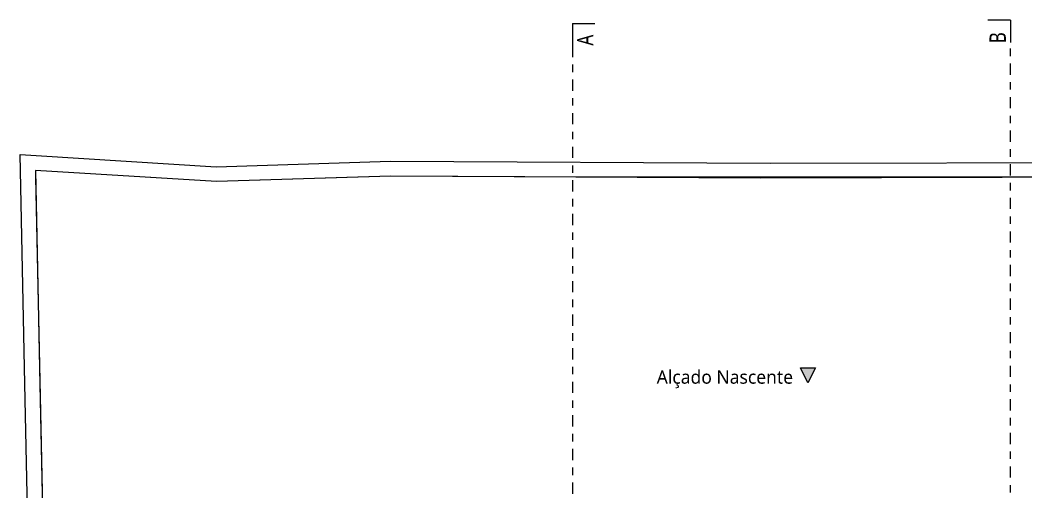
# Model space of a CAD drawing. Header units: metres. Extents: x -111189 to -108577, y -72951 to -72647.
# Drawn here: x -110744.41 to -110730.92, y -72927.42 to -72921.1 of the extents above; entities that cross this region are included whole.
import ezdxf

# ---------------------------------------------------------------- set-up
doc = ezdxf.new("R2010")
doc.units = ezdxf.units.M
doc.header["$MEASUREMENT"] = 0
doc.linetypes.add('OTK - Traço Ponto CORTES_ALÇ', pattern=[0.6, 0.3, -0.15, 0, -0.15])
for name, color, linetype in [('Planta Piso -1_1_01 - TERRENO PROPOSTO', 7, 'Continuous'), ('Planta Piso -1_1_07 - MUROS', 7, 'Continuous'), ('Planta Piso -1_1_14 - ALÇADOS.Marcadores', 7, 'Continuous'), ('Planta Piso -1_1_14 - CORTES.Marcadores', 7, 'Continuous')]:
    doc.layers.add(name, color=color, linetype=linetype)
doc.styles.add('ESTILO_GERADO_2', font='malgunsl.ttf')
doc.styles.add('ESTILO_GERADO_4', font='malgunsl.ttf', dxfattribs={"width": 0.8})

msp = doc.modelspace()

# ---------------------------------------------------------------- hatches: boundary and pattern name
at = {"layer": 'Planta Piso -1_1_14 - ALÇADOS.Marcadores', "linetype": 'Continuous', "lineweight": 5}
msp.add_hatch(color=7, dxfattribs=at).paths.add_polyline_path([(-110733.939, -72925.757), (-110733.839, -72925.957), (-110733.739, -72925.757)])

# ---------------------------------------------------------------- linework, layer by layer
at = {"layer": 'Planta Piso -1_1_01 - TERRENO PROPOSTO', "color": 7, "linetype": 'Continuous', "lineweight": 13, "ltscale": 10, "flags": 128}
msp.add_lwpolyline([(-110729.359, -72923.204), (-110731.89, -72923.204), (-110731.929, -72923.204), (-110732.243, -72923.204), (-110733.607, -72923.204), (-110733.854, -72923.204), (-110736.737, -72923.204), (-110739.434, -72923.19), (-110739.877, -72923.204), (-110741.776, -72923.262), (-110742.73, -72923.204), (-110744.205, -72923.113), (-110744.203, -72923.204), (-110744.141, -72926.143), (-110744.11, -72927.629)], dxfattribs=at)
at = {"layer": 'Planta Piso -1_1_07 - MUROS', "color": 7, "linetype": 'Continuous', "lineweight": 13, "ltscale": 1000, "flags": 128}
for points in [[(-110744.319, -72942.293), (-110744.273, -72929.357), (-110744.345, -72925.97), (-110744.405, -72923.117), (-110744.41, -72922.9), (-110744.193, -72922.913), (-110741.78, -72923.062), (-110739.44, -72922.99), (-110734.347, -72923.016), (-110729.609, -72923.004), (-110724.634, -72922.991), (-110724.434, -72922.991), (-110724.43, -72923.188), (-110724.393, -72925.149), (-110724.361, -72928.254), (-110724.333, -72933.641), (-110724.304, -72939.441)], [(-110724.504, -72939.441), (-110724.533, -72933.685), (-110724.561, -72928.256), (-110724.593, -72925.153), (-110724.63, -72923.192), (-110729.608, -72923.204), (-110734.478, -72923.215), (-110739.434, -72923.19), (-110741.776, -72923.262), (-110744.205, -72923.113), (-110744.144, -72925.982), (-110744.073, -72929.34), (-110744.119, -72942.293)]]:
    msp.add_lwpolyline(points, dxfattribs=at)
at = {"layer": 'Planta Piso -1_1_14 - ALÇADOS.Marcadores', "color": 7, "linetype": 'Continuous', "lineweight": 5, "ltscale": 1000, "flags": 128}
msp.add_lwpolyline([(-110733.939, -72925.757), (-110733.739, -72925.757), (-110733.839, -72925.957)], close=True, dxfattribs=at)
at = {"layer": 'Planta Piso -1_1_14 - CORTES.Marcadores', "color": 7, "linetype": 'Continuous', "lineweight": 5, "ltscale": 1000}
for p, q in [((-110736.999, -72921.144), (-110736.699, -72921.144)), ((-110736.999, -72921.144), (-110736.999, -72921.444)), ((-110731.124, -72921.098), (-110731.424, -72921.098)), ((-110731.124, -72921.098), (-110731.124, -72921.398))]:
    msp.add_line(p, q, dxfattribs=at)
at = {"layer": 'Planta Piso -1_1_14 - CORTES.Marcadores', "color": 7, "linetype": 'OTK - Traço Ponto CORTES_ALÇ', "lineweight": 5, "ltscale": 0.5}
for p, q in [((-110736.999, -72921.444), (-110736.999, -72943.42)), ((-110731.124, -72943.429), (-110731.124, -72921.398))]:
    msp.add_line(p, q, dxfattribs=at)

# ---------------------------------------------------------------- texts
at = {"layer": 'Planta Piso -1_1_14 - ALÇADOS.Marcadores', "color": 7, "linetype": 'Continuous', "lineweight": 5, "insert": (-110735.869, -72926.031), "char_height": 0.18, "attachment_point": 7, "style": 'ESTILO_GERADO_2'}
msp.add_mtext('\\A1;{\\pql;\\pt0;\\fMalgun Gothic Semilight|b0|i0|c0|p0;\\W1.000000;Alçado Nascente}', dxfattribs=at)
at = {"layer": 'Planta Piso -1_1_14 - CORTES.Marcadores', "color": 7, "linetype": 'Continuous', "lineweight": 5, "char_height": 0.22, "rotation": 90, "style": 'ESTILO_GERADO_4'}
for s, insert, attachment_point in [('\\A1;{\\pqr;\\pt0;\\fMalgun Gothic Semilight|b0|i0|c0|p0;\\W0.800000;A}', (-110736.719, -72921.293), 9), ('\\A1;{\\pql;\\pt0;\\fMalgun Gothic Semilight|b0|i0|c0|p0;\\W0.800000;B}', (-110731.184, -72921.409), 7)]:
    msp.add_mtext(s, dxfattribs=dict(at, insert=insert, attachment_point=attachment_point))

doc.saveas('drawing.dxf')
